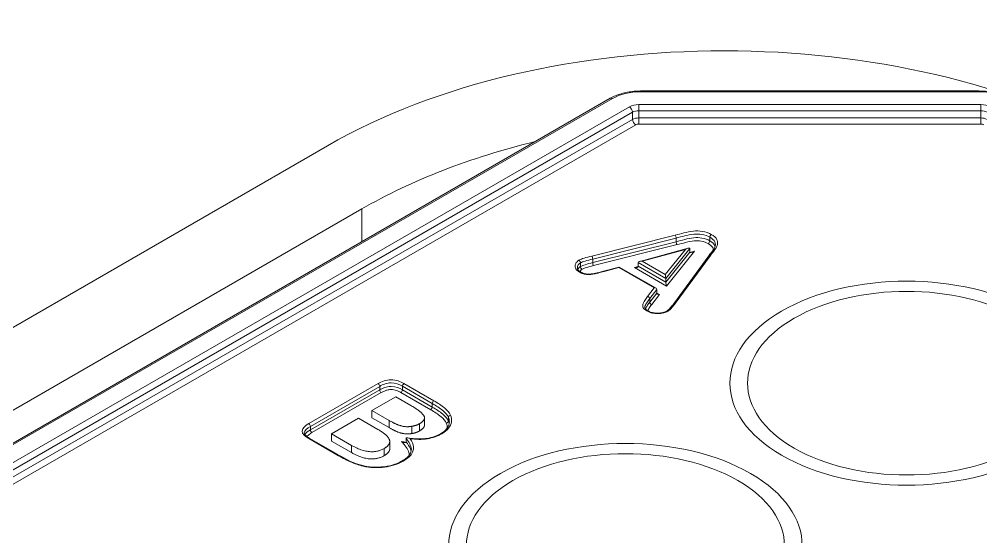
# Model space of a CAD drawing. Header units: inches. Extents: x 0.19 to 7.09, y 0.45 to 4.64.
# Drawn here: x 2.35 to 3.207, y 4.18 to 4.641 of the extents above; entities that cross this region are included whole.
import ezdxf

# ---------------------------------------------------------------- set-up
doc = ezdxf.new("R2010")
doc.units = ezdxf.units.IN
doc.header["$MEASUREMENT"] = 0

msp = doc.modelspace()

# ---------------------------------------------------------------- linework, layer by layer
at = {"color": 0, "linetype": 'Continuous', "lineweight": 0, "extrusion": (-1.66533e-16, 0.816497, 0.57735)}
for p, q in [((2.90373, 4.57697, -0.69193), (2.90373, 4.57625, -0.69193)), ((2.90373, 4.57697, -0.69193), (3.20518, 4.57697, -0.69193)), ((2.90373, 4.57625, -0.69193), (3.20518, 4.57625, -0.69193)), ((3.20518, 4.57697, -0.69193), (3.20518, 4.57625, -0.69193)), ((0.94548, 3.45546, -0.69193), (2.87671, 4.57045, -0.69193)), ((0.94745, 3.45526, -0.69193), (2.87868, 4.57025, -0.69193)), ((2.89375, 4.56288, -0.69193), (0.96022, 3.44656, -0.69193)), ((0.963, 3.44174, -0.69193), (2.89653, 4.55806, -0.69193)), ((2.89653, 4.55806, -0.69193), (2.89653, 4.55163, -0.69193)), ((3.20681, 4.56488, -0.69193), (2.9021, 4.56488, -0.69193)), ((2.9021, 4.56488, -0.69193), (2.9021, 4.55939, -0.69193)), ((2.9021, 4.55939, -0.69193), (3.20681, 4.55939, -0.69193)), ((2.9021, 4.55296, -0.69193), (2.9021, 4.55939, -0.69193)), ((3.20681, 4.56488, -0.69193), (3.20681, 4.55939, -0.69193)), ((3.20681, 4.55939, -0.69193), (3.20681, 4.55296, -0.69193)), ((2.89653, 4.55163, -0.69193), (0.963, 3.43531, -0.69193)), ((3.20681, 4.55296, -0.69193), (2.9021, 4.55296, -0.69193)), ((2.9021, 4.55296, -0.69193), (2.9021, 4.54748, -0.69193)), ((3.20681, 4.55296, -0.69193), (3.20681, 4.54748, -0.69193)), ((0.96579, 3.43049, -0.69193), (2.89932, 4.54681, -0.69193)), ((2.9021, 4.54748, -0.69193), (3.20681, 4.54748, -0.69193)), ((2.62471, 4.5282, -0.69193), (0.38975, 3.23785, -0.69193)), ((0.48735, 3.22021, -0.69193), (2.65526, 4.47185, -0.69193)), ((2.65526, 4.44259, -0.69193), (2.65526, 4.47185, -0.69193)), ((2.93461, 4.44853, -0.69193), (2.86023, 4.42983, -0.69193)), ((2.96532, 4.44663, -0.69193), (2.96532, 4.44342, -0.69193)), ((2.86101, 4.42718, -0.69193), (2.93539, 4.44588, -0.69193)), ((2.93539, 4.44267, -0.69193), (2.86101, 4.42396, -0.69193)), ((2.86178, 4.42131, -0.69193), (2.93617, 4.44002, -0.69193)), ((2.93539, 4.44588, -0.69193), (2.93539, 4.44267, -0.69193)), ((2.94613, 4.43689, -0.69193), (2.90293, 4.42514, -0.69193)), ((2.905, 4.42527, -0.69193), (2.94362, 4.43577, -0.69193)), ((2.94362, 4.43577, -0.69193), (2.92559, 4.41338, -0.69193)), ((2.92619, 4.40982, -0.69193), (2.9477, 4.43653, -0.69193)), ((2.9477, 4.43332, -0.69193), (2.92619, 4.40661, -0.69193)), ((2.92679, 4.40305, -0.69193), (2.95177, 4.43407, -0.69193)), ((2.96445, 4.43003, -0.69193), (2.93289, 4.38705, -0.69193)), ((2.93448, 4.3875, -0.69193), (2.96602, 4.43046, -0.69193)), ((2.9477, 4.43653, -0.69193), (2.9477, 4.43332, -0.69193)), ((2.95177, 4.43407, -0.69193), (2.94782, 4.433, -0.69193)), ((2.85019, 4.4237, -0.69193), (2.85019, 4.42049, -0.69193)), ((2.86101, 4.42718, -0.69193), (2.86101, 4.42396, -0.69193)), ((2.90163, 4.424, -0.69193), (2.92619, 4.40982, -0.69193)), ((2.90163, 4.424, -0.69193), (2.90163, 4.42078, -0.69193)), ((2.92559, 4.41338, -0.69193), (2.905, 4.42527, -0.69193)), ((2.88469, 4.42007, -0.69193), (2.87066, 4.41638, -0.69193)), ((2.87116, 4.41608, -0.69193), (2.88442, 4.41957, -0.69193)), ((2.88442, 4.41957, -0.69193), (2.91586, 4.40142, -0.69193)), ((2.91753, 4.40112, -0.69193), (2.88473, 4.42006, -0.69193)), ((2.90153, 4.42041, -0.69193), (2.89826, 4.41952, -0.69193)), ((2.89826, 4.41952, -0.69193), (2.92679, 4.40305, -0.69193)), ((2.92619, 4.40661, -0.69193), (2.90163, 4.42078, -0.69193)), ((2.92619, 4.40982, -0.69193), (2.92619, 4.40661, -0.69193)), ((2.91586, 4.40142, -0.69193), (2.91, 4.39393, -0.69193)), ((2.9118, 4.39187, -0.69193), (2.91822, 4.40006, -0.69193)), ((2.91822, 4.39684, -0.69193), (2.9118, 4.38865, -0.69193)), ((2.91361, 4.38659, -0.69193), (2.92057, 4.39548, -0.69193)), ((2.91822, 4.40006, -0.69193), (2.91822, 4.39684, -0.69193)), ((2.92057, 4.39548, -0.69193), (2.91822, 4.39684, -0.69193)), ((2.9118, 4.39187, -0.69193), (2.9118, 4.38865, -0.69193)), ((2.66984, 4.31613, -0.69193), (2.60809, 4.28048, -0.69193)), ((2.60949, 4.27807, -0.69193), (2.67123, 4.31372, -0.69193)), ((2.67123, 4.31051, -0.69193), (2.60949, 4.27486, -0.69193)), ((2.67123, 4.31372, -0.69193), (2.67123, 4.31051, -0.69193)), ((2.69145, 4.3138, -0.69193), (2.71808, 4.29842, -0.69193)), ((2.69145, 4.3138, -0.69193), (2.69145, 4.31058, -0.69193)), ((2.71808, 4.29521, -0.69193), (2.69145, 4.31058, -0.69193)), ((2.71947, 4.30083, -0.69193), (2.69284, 4.31621, -0.69193)), ((2.61088, 4.27245, -0.69193), (2.67262, 4.3081, -0.69193)), ((2.68555, 4.30444, -0.69193), (2.6643, 4.29217, -0.69193)), ((2.69903, 4.29666, -0.69193), (2.68555, 4.30444, -0.69193)), ((2.69006, 4.30817, -0.69193), (2.71669, 4.2928, -0.69193)), ((2.71808, 4.29842, -0.69193), (2.71808, 4.29521, -0.69193)), ((2.65238, 4.28529, -0.69193), (2.62834, 4.27141, -0.69193)), ((2.66968, 4.2753, -0.69193), (2.65238, 4.28529, -0.69193)), ((2.6643, 4.29217, -0.69193), (2.67953, 4.28338, -0.69193)), ((2.6643, 4.29217, -0.69193), (2.6643, 4.28574, -0.69193)), ((2.6643, 4.28574, -0.69193), (2.67953, 4.27695, -0.69193)), ((2.71116, 4.28562, -0.69193), (2.71116, 4.27919, -0.69193)), ((2.73246, 4.28608, -0.69193), (2.73246, 4.28286, -0.69193)), ((2.60949, 4.27807, -0.69193), (2.60949, 4.27486, -0.69193)), ((2.67953, 4.28338, -0.69193), (2.67953, 4.27695, -0.69193)), ((2.69994, 4.27811, -0.69193), (2.69994, 4.27168, -0.69193)), ((2.70667, 4.28035, -0.69193), (2.70667, 4.27392, -0.69193)), ((2.60796, 4.2672, -0.69193), (2.63304, 4.25273, -0.69193)), ((2.63402, 4.25283, -0.69193), (2.60895, 4.2673, -0.69193)), ((2.62834, 4.27141, -0.69193), (2.62834, 4.26498, -0.69193)), ((2.62834, 4.27141, -0.69193), (2.64622, 4.26109, -0.69193)), ((2.69475, 4.2673, -0.69193), (2.69475, 4.26408, -0.69193)), ((2.62834, 4.26498, -0.69193), (2.64622, 4.25466, -0.69193)), ((2.64622, 4.26109, -0.69193), (2.64622, 4.25466, -0.69193)), ((2.67525, 4.25839, -0.69193), (2.67525, 4.25197, -0.69193)), ((2.68023, 4.2645, -0.69193), (2.68023, 4.25807, -0.69193))]:
    msp.add_line(p, q, dxfattribs=at)
at = {"color": 0, "linetype": 'Continuous', "lineweight": 0}
for centre, major_axis, ratio, start_param, end_param in [((2.97826, 4.32408, -0.69193), (-0.5, 0), 0.57735, -2.356194, -0.785398), ((2.87868, 4.56704, -0.69193), (-0.00197, 0.00341), 0.57735, -0.785398, 0), ((2.9021, 4.55806, -0.69193), (-0.01181, 0), 0.57735, -1.570796, -0.785398), ((2.89375, 4.55967, -0.69193), (-0.00197, 0.00341), 0.57735, -2.356194, -0.785398), ((3.20681, 4.55806, -0.69193), (-0.01181, 0), 0.57735, -2.356194, -1.570796), ((2.9021, 4.54842, -0.69193), (-0.00787, 0), 0.57735, -1.570796, -0.785398), ((3.20681, 4.54842, -0.69193), (-0.00787, 0), 0.57735, -2.356194, -1.570796), ((2.93461, 4.44693, -0.69193), (-0.00048, 0.00191), 0.325783, -2.227057, -0.656263), ((2.86024, 4.42823, -0.69193), (-0.00047, 0.00191), 0.317005, -2.226628, -0.655789), ((2.94362, 4.43417, -0.69193), (-0.00401, -0.00262), 0.285868, -3.326421, -1.755624), ((2.8488, 4.4245, -0.69193), (-0.00098, 0.0017), 0.57735, -2.356194, -0.785398), ((2.86179, 4.42292, -0.69193), (0.00047, -0.00191), 0.32548, -2.226203, -0.655422), ((2.84925, 4.41396, -0.69193), (0.00098, 0.0017), 0.57735, 0.006025, 0.785398), ((2.85158, 4.41968, -0.69193), (0.00098, -0.0017), 0.57735, -2.356194, -0.785398), ((2.89826, 4.42112, -0.69193), (0.00337, -0.00044), 0.470591, -1.509827, 0.060969), ((3.14076, 4.31653, -0.69193), (0.15748, 0), 0.57735, -2.356194, 3.926991), ((2.92679, 4.40465, -0.69193), (-0.00047, 0.00253), 0.145374, -5.621646, -4.05085), ((3.14076, 4.31653, -0.69193), (0.14173, 0), 0.57735, -2.356194, 3.926991), ((2.90931, 4.37928, -0.69193), (0.00098, 0.0017), 0.57735, 0.006518, 0.785398), ((2.66984, 4.31453, -0.69193), (-0.00098, 0.0017), 0.57735, -2.356194, -0.785398), ((2.67262, 4.3097, -0.69193), (0.00098, -0.0017), 0.57735, -2.356194, -0.785398), ((2.60809, 4.27888, -0.69193), (-0.00098, 0.0017), 0.57735, -2.356194, -0.785398), ((2.60796, 4.2656, -0.69193), (0.00098, 0.0017), 0.57735, 0, 0.785398), ((2.61088, 4.27405, -0.69193), (0.00098, -0.0017), 0.57735, -2.356194, -0.785398), ((2.89021, 4.17188, -0.69193), (0.15748, 0), 0.57735, -2.356194, 3.926991), ((2.89021, 4.17188, -0.69193), (0.14173, 0), 0.57735, -2.356194, 3.926991), ((2.63304, 4.25112, -0.69193), (0.00098, 0.0017), 0.57735, -0.00987, 0.785398)]:
    msp.add_ellipse(centre, major_axis=major_axis, ratio=ratio, start_param=start_param, end_param=end_param, dxfattribs=at)
at = {"color": 0, "linetype": 'Continuous', "lineweight": 0, "extrusion": (-1.18556e-16, -5.55112e-17, -1)}
msp.add_ellipse((2.90373, 4.55579, -0.69193), major_axis=(0.03543, 0), ratio=0.57735, start_param=-2.356194, end_param=-1.570796, dxfattribs=at)
at = {"color": 0, "linetype": 'Continuous', "lineweight": 0, "extrusion": (6.46345e-17, 6.1515e-31, -1)}
msp.add_ellipse((3.20518, 4.55579, -0.69193), major_axis=(0.03543, 0), ratio=0.57735, start_param=-1.570796, end_param=-0.785398, dxfattribs=at)
at = {"color": 0, "linetype": 'Continuous', "lineweight": 0, "extrusion": (1.79449e-17, -2.77556e-16, -1)}
msp.add_ellipse((2.9021, 4.55485, -0.69193), major_axis=(0.00787, 0), ratio=0.57735, start_param=-2.356194, end_param=-1.570796, dxfattribs=at)
at = {"color": 0, "linetype": 'Continuous', "lineweight": 0, "extrusion": (2.45752e-18, 6.92263e-32, -1)}
msp.add_ellipse((3.20681, 4.55485, -0.69193), major_axis=(0.00787, 0), ratio=0.57735, start_param=-1.570796, end_param=-0.785398, dxfattribs=at)
at = {"color": 0, "linetype": 'Continuous', "lineweight": 0, "extrusion": (2.44089e-16, 7.6826e-17, -1)}
msp.add_ellipse((2.89932, 4.55003, -0.69193), major_axis=(-0.00197, 0.00341), ratio=0.57735, start_param=-2.356194, end_param=-0.785398, dxfattribs=at)
at = {"color": 0, "linetype": 'Continuous', "lineweight": 0, "extrusion": (4.16571e-17, -2.22045e-16, -1)}
msp.add_ellipse((2.9021, 4.5452, -0.69193), major_axis=(0.00394, 0), ratio=0.57735, start_param=-2.356194, end_param=-1.570796, dxfattribs=at)
at = {"color": 0, "linetype": 'Continuous', "lineweight": 0, "extrusion": (-2.45752e-17, -1.66533e-16, -1)}
msp.add_ellipse((3.20681, 4.5452, -0.69193), major_axis=(0.00394, 0), ratio=0.57735, start_param=-1.570796, end_param=-0.785398, dxfattribs=at)
at = {"color": 0, "linetype": 'Continuous', "lineweight": 0, "extrusion": (-1.22076e-16, -5.55112e-17, -1)}
msp.add_ellipse((2.9982, 4.27385, -0.69193), major_axis=(0.485, 0), ratio=0.57735, start_param=-2.356194, end_param=-1.96938, dxfattribs=at)
at = {"color": 0, "linetype": 'Continuous', "lineweight": 0, "extrusion": (-8.87111e-17, 1.79415e-16, -1)}
for centre, major_axis in [((2.96671, 4.44743, -0.69193), (0.00098, 0.0017)), ((2.69006, 4.30978, -0.69193), (-0.00098, -0.0017)), ((2.69284, 4.3146, -0.69193), (0.00098, 0.0017)), ((2.71669, 4.2944, -0.69193), (-0.00098, -0.0017)), ((2.71947, 4.29923, -0.69193), (0.00098, 0.0017))]:
    msp.add_ellipse(centre, major_axis=major_axis, ratio=0.57735, start_param=-2.356194, end_param=-0.785398, dxfattribs=at)
at = {"color": 0, "linetype": 'Continuous', "lineweight": 0, "extrusion": (-7.21111e-17, 4.16334e-17, -1)}
msp.add_ellipse((2.96393, 4.44261, -0.69193), major_axis=(-0.00098, -0.0017), ratio=0.57735, start_param=-2.356194, end_param=-0.785398, dxfattribs=at)
at = {"color": 0, "linetype": 'Continuous', "lineweight": 0, "extrusion": (-1.5192e-16, 2.32288e-16, -1)}
msp.add_ellipse((2.95177, 4.43568, -0.69193), major_axis=(-0.00401, -0.00262), ratio=0.285868, start_param=-1.385968, end_param=0.184828, dxfattribs=at)
at = {"color": 0, "linetype": 'Continuous', "lineweight": 0, "extrusion": (-6.80331e-17, 1.76754e-16, -1)}
msp.add_ellipse((2.905, 4.42366, -0.69193), major_axis=(0.00337, -0.00044), ratio=0.470591, start_param=-3.202562, end_param=-1.631765, dxfattribs=at)
at = {"color": 0, "linetype": 'Continuous', "lineweight": 0, "extrusion": (3.48307e-16, 1.48875e-16, -1)}
msp.add_ellipse((2.87116, 4.41447, -0.69193), major_axis=(-0.0005, 0.0019), ratio=0.340054, start_param=0.000295, end_param=0.660454, dxfattribs=at)
at = {"color": 0, "linetype": 'Continuous', "lineweight": 0, "extrusion": (-2.6134e-16, 3.50333e-17, -1)}
msp.add_ellipse((2.88442, 4.41796, -0.69193), major_axis=(-0.00028, -0.00211), ratio=0.15193, start_param=-3.86456, end_param=-3.079162, dxfattribs=at)
at = {"color": 0, "linetype": 'Continuous', "lineweight": 0, "extrusion": (1.40513e-15, 2.62363e-16, -1)}
msp.add_ellipse((2.92559, 4.41177, -0.69193), major_axis=(0.00047, -0.00253), ratio=0.145374, start_param=-2.232335, end_param=-0.661539, dxfattribs=at)
at = {"color": 0, "linetype": 'Continuous', "lineweight": 0, "extrusion": (-7.56235e-17, 9.84303e-17, -1)}
msp.add_ellipse((2.91586, 4.39981, -0.69193), major_axis=(0.00233, 0.00045), ratio=0.669004, start_param=-1.44184, end_param=0.128956, dxfattribs=at)
at = {"color": 0, "linetype": 'Continuous', "lineweight": 0, "extrusion": (4.39335e-17, 6.50602e-17, -1)}
msp.add_ellipse((2.92057, 4.39709, -0.69193), major_axis=(0.00233, 0.00045), ratio=0.669004, start_param=1.699753, end_param=3.270549, dxfattribs=at)
at = {"color": 0, "linetype": 'Continuous', "lineweight": 0, "extrusion": (1.92296e-16, 1.11022e-16, -1)}
msp.add_ellipse((2.92784, 4.37902, -0.69193), major_axis=(-0.00098, 0.0017), ratio=0.57735, start_param=0.006531, end_param=0.785398, dxfattribs=at)
at = {"color": 0, "linetype": 'Continuous', "lineweight": 0, "extrusion": (-6.91949e-17, 9.11503e-17, -1)}
msp.add_ellipse((2.73437, 4.28635, -0.69193), major_axis=(-0.00181, -0.00077), ratio=0.792664, start_param=0.327017, end_param=1.897815, dxfattribs=at)
at = {"color": 0, "linetype": 'Continuous', "lineweight": 0, "extrusion": (-9.50563e-17, 7.98232e-17, -1)}
msp.add_ellipse((2.73055, 4.28259, -0.69193), major_axis=(0.00181, 0.00078), ratio=0.792118, start_param=0.330423, end_param=1.901221, dxfattribs=at)
at = {"color": 0, "linetype": 'Continuous', "lineweight": 0, "extrusion": (1.68259e-16, 9.71445e-17, -1)}
msp.add_ellipse((2.72647, 4.26979, -0.69193), major_axis=(-0.00098, 0.0017), ratio=0.57735, start_param=0.006229, end_param=0.785398, dxfattribs=at)
at = {"color": 0, "linetype": 'Continuous', "lineweight": 0, "extrusion": (2.16333e-16, 1.249e-16, -1)}
msp.add_ellipse((2.69226, 4.24555, -0.69193), major_axis=(-0.00098, 0.0017), ratio=0.57735, start_param=-0.009885, end_param=0.784442, dxfattribs=at)
at = {"color": 0, "linetype": 'Continuous', "lineweight": 0}
for points, knots in [([(2.87671, 4.57045, -0.69193), (2.87817, 4.5713, -0.69193), (2.87974, 4.57207, -0.69193), (2.88302, 4.57344, -0.69193), (2.88475, 4.57405, -0.69193), (2.88832, 4.5751, -0.69193), (2.89017, 4.57554, -0.69193), (2.89395, 4.57625, -0.69193), (2.89588, 4.57652, -0.69193), (2.89978, 4.57688, -0.69193), (2.90176, 4.57697, -0.69193), (2.90373, 4.57697, -0.69193)], [3.1415927, 3.1415927, 3.1415927, 3.1415927, 3.2986723, 3.2986723, 3.4557519, 3.4557519, 3.6128316, 3.6128316, 3.7699112, 3.7699112, 3.9269908, 3.9269908, 3.9269908, 3.9269908]), ([(3.20518, 4.57697, -0.69193), (3.20716, 4.57697, -0.69193), (3.20913, 4.57688, -0.69193), (3.21304, 4.57652, -0.69193), (3.21497, 4.57625, -0.69193), (3.21875, 4.57554, -0.69193), (3.22059, 4.5751, -0.69193), (3.22416, 4.57405, -0.69193), (3.22589, 4.57344, -0.69193), (3.22918, 4.57207, -0.69193), (3.23074, 4.5713, -0.69193), (3.23221, 4.57045, -0.69193)], [3.9269908, 3.9269908, 3.9269908, 3.9269908, 4.0840704, 4.0840704, 4.2411501, 4.2411501, 4.3982297, 4.3982297, 4.5553093, 4.5553093, 4.712389, 4.712389, 4.712389, 4.712389]), ([(2.96671, 4.44904, -0.69193), (2.96451, 4.45031, -0.69193), (2.96183, 4.45138, -0.69193), (2.95619, 4.45227, -0.69193), (2.95341, 4.45236, -0.69193), (2.94779, 4.45174, -0.69193), (2.945, 4.45115, -0.69193), (2.93972, 4.44981, -0.69193), (2.93717, 4.44917, -0.69193), (2.93461, 4.44853, -0.69193)], [0, 0, 0, 0, 0.02372915, 0.02372915, 0.04435961, 0.04435961, 0.06698729, 0.06698729, 0.08818551, 0.08818551, 0.08818551, 0.08818551]), ([(2.93539, 4.44588, -0.69193), (2.93794, 4.44651, -0.69193), (2.94051, 4.44716, -0.69193), (2.9457, 4.44848, -0.69193), (2.94838, 4.44904, -0.69193), (2.95348, 4.44961, -0.69193), (2.95592, 4.44953, -0.69193), (2.96089, 4.44874, -0.69193), (2.96329, 4.44781, -0.69193), (2.96532, 4.44663, -0.69193)], [-0.08817083, -0.08817083, -0.08817083, -0.08817083, -0.06698729, -0.06698729, -0.04435961, -0.04435961, -0.02372915, -0.02372915, 0, 0, 0, 0]), ([(2.96532, 4.44663, -0.69193), (2.96741, 4.44543, -0.69193), (2.9691, 4.44402, -0.69193), (2.97023, 4.44165, -0.69193), (2.97043, 4.44082, -0.69193), (2.97043, 4.43997, -0.69193)], [-0.08858138, -0.08858138, -0.08858138, -0.08858138, -0.06439502, -0.06439502, -0.05192918, -0.05192918, -0.05192918, -0.05192918]), ([(2.96602, 4.43046, -0.69193), (2.96737, 4.43215, -0.69193), (2.96871, 4.43387, -0.69193), (2.97093, 4.43693, -0.69193), (2.97165, 4.43832, -0.69193), (2.97261, 4.44131, -0.69193), (2.97244, 4.4429, -0.69193), (2.97088, 4.44618, -0.69193), (2.96896, 4.44775, -0.69193), (2.96671, 4.44904, -0.69193)], [0.00007325, 0.00007325, 0.00007325, 0.00007325, 0.02467999, 0.02467999, 0.04387887, 0.04387887, 0.06439502, 0.06439502, 0.08858138, 0.08858138, 0.08858138, 0.08858138]), ([(2.96532, 4.44342, -0.69193), (2.96345, 4.4445, -0.69193), (2.96099, 4.44551, -0.69193), (2.95601, 4.4463, -0.69193), (2.95344, 4.44638, -0.69193), (2.94824, 4.4458, -0.69193), (2.94558, 4.44522, -0.69193), (2.94052, 4.44395, -0.69193), (2.93795, 4.4433, -0.69193), (2.93539, 4.44267, -0.69193)], [0, 0, 0, 0, 0.01858133, 0.01858133, 0.03465685, 0.03465685, 0.05505666, 0.05505666, 0.07632627, 0.07632627, 0.07632627, 0.07632627]), ([(2.93539, 4.44267, -0.69193), (2.93539, 4.44231, -0.69193), (2.93545, 4.44186, -0.69193), (2.93571, 4.44087, -0.69193), (2.93594, 4.44033, -0.69193), (2.93617, 4.44002, -0.69193)], [0, 0, 0, 0, 0.428572, 0.428572, 1, 1, 1, 1]), ([(2.93617, 4.44002, -0.69193), (2.93873, 4.44065, -0.69193), (2.9413, 4.4413, -0.69193), (2.94632, 4.44257, -0.69193), (2.94882, 4.44311, -0.69193), (2.95357, 4.44364, -0.69193), (2.95573, 4.44356, -0.69193), (2.96014, 4.44286, -0.69193), (2.96221, 4.442, -0.69193), (2.96393, 4.44101, -0.69193)], [-0.07631159, -0.07631159, -0.07631159, -0.07631159, -0.05505666, -0.05505666, -0.03465685, -0.03465685, -0.01858133, -0.01858133, 0, 0, 0, 0]), ([(2.96393, 4.44101, -0.69193), (2.9657, 4.43999, -0.69193), (2.96726, 4.43877, -0.69193), (2.96826, 4.43669, -0.69193), (2.96844, 4.43598, -0.69193), (2.96846, 4.43527, -0.69193)], [-0.07648338, -0.07648338, -0.07648338, -0.07648338, -0.05744514, -0.05744514, -0.04808599, -0.04808599, -0.04808599, -0.04808599]), ([(2.96453, 4.43013, -0.69193), (2.96586, 4.4318, -0.69193), (2.96723, 4.43355, -0.69193), (2.96956, 4.43679, -0.69193), (2.97043, 4.43852, -0.69193), (2.97043, 4.43997, -0.69193)], [0.00013063, 0.00013063, 0.00013063, 0.00013063, 0.00968768, 0.00968768, 0.01965604, 0.01965604, 0.01965604, 0.01965604]), ([(2.97015, 4.43847, -0.69193), (2.97006, 4.43874, -0.69193), (2.96995, 4.43901, -0.69193), (2.96983, 4.43928, -0.69193), (2.96903, 4.44095, -0.69193), (2.96724, 4.44231, -0.69193), (2.96532, 4.44342, -0.69193)], [0.05425157, 0.05425157, 0.05425157, 0.05425157, 0.05735992, 0.05735992, 0.05735992, 0.07648338, 0.07648338, 0.07648338, 0.07648338]), ([(2.86023, 4.42983, -0.69193), (2.85789, 4.42926, -0.69193), (2.85554, 4.42868, -0.69193), (2.85165, 4.4275, -0.69193), (2.8501, 4.42687, -0.69193), (2.8488, 4.42611, -0.69193)], [0.00003222, 0.00003222, 0.00003222, 0.00003222, 0.0194385, 0.0194385, 0.03353942, 0.03353942, 0.03353942, 0.03353942]), ([(2.96602, 4.43046, -0.69193), (2.96578, 4.43052, -0.69193), (2.96554, 4.43054, -0.69193), (2.96532, 4.43051, -0.69193), (2.9651, 4.43048, -0.69193), (2.9649, 4.43042, -0.69193), (2.96474, 4.43031, -0.69193), (2.96463, 4.43023, -0.69193), (2.96453, 4.43014, -0.69193), (2.96445, 4.43003, -0.69193)], [-0.007879188, -0.007879188, -0.007879188, -0.007879188, -0.005859518, -0.005859518, -0.005859518, -0.003906163, -0.003906163, -0.003906163, -0.002528812, -0.002528812, -0.002528812, -0.002528812]), ([(2.8488, 4.42611, -0.69193), (2.84746, 4.42534, -0.69193), (2.84573, 4.42365, -0.69193), (2.84537, 4.42171, -0.69193), (2.84544, 4.41977, -0.69193), (2.84616, 4.41779, -0.69193), (2.84822, 4.41616, -0.69193), (2.84925, 4.41556, -0.69193)], [0, 0, 0, 0, 0.01437282, 0.02515243, 0.02515243, 0.03994722, 0.05104331, 0.05104331, 0.05104331, 0.05104331]), ([(2.84737, 4.41948, -0.69193), (2.84737, 4.42014, -0.69193), (2.84771, 4.42173, -0.69193), (2.84907, 4.42306, -0.69193), (2.85019, 4.4237, -0.69193)], [-0.02430614, -0.02430614, -0.02430614, -0.02430614, -0.01437282, 0, 0, 0, 0]), ([(2.85019, 4.4237, -0.69193), (2.85134, 4.42437, -0.69193), (2.85272, 4.42493, -0.69193), (2.85633, 4.42603, -0.69193), (2.85868, 4.42661, -0.69193), (2.86101, 4.42718, -0.69193)], [-0.03353942, -0.03353942, -0.03353942, -0.03353942, -0.0194385, -0.0194385, 0, 0, 0, 0]), ([(2.86101, 4.42396, -0.69193), (2.85876, 4.42342, -0.69193), (2.85656, 4.42288, -0.69193), (2.85278, 4.42174, -0.69193), (2.85138, 4.42117, -0.69193), (2.85019, 4.42049, -0.69193)], [0, 0, 0, 0, 0.01856138, 0.01856138, 0.02967584, 0.02967584, 0.02967584, 0.02967584]), ([(2.85158, 4.41807, -0.69193), (2.85261, 4.41867, -0.69193), (2.85383, 4.41916, -0.69193), (2.85728, 4.42021, -0.69193), (2.85953, 4.42077, -0.69193), (2.86178, 4.42131, -0.69193)], [-0.02967584, -0.02967584, -0.02967584, -0.02967584, -0.01856138, -0.01856138, 0.00003223, 0.00003223, 0.00003223, 0.00003223]), ([(2.84737, 4.41948, -0.69193), (2.84737, 4.41906, -0.69193), (2.84744, 4.41866, -0.69193), (2.84776, 4.41787, -0.69193), (2.84802, 4.41745, -0.69193), (2.84887, 4.41657, -0.69193), (2.84949, 4.41609, -0.69193), (2.85023, 4.41566, -0.69193)], [0, 0, 0, 0, 0.003000794, 0.003000794, 0.006043373, 0.006043373, 0.00935977, 0.00935977, 0.00935977, 0.00935977]), ([(2.85019, 4.42049, -0.69193), (2.8494, 4.42003, -0.69193), (2.84839, 4.41919, -0.69193), (2.84786, 4.41828, -0.69193), (2.84773, 4.41799, -0.69193)], [0, 0, 0, 0, 0.0068385, 0.01007037, 0.01007037, 0.01007037, 0.01007037]), ([(2.84925, 4.41556, -0.69193), (2.85028, 4.41497, -0.69193), (2.85221, 4.41407, -0.69193), (2.85546, 4.41337, -0.69193), (2.85744, 4.41335, -0.69193), (2.85969, 4.41354, -0.69193), (2.86219, 4.41394, -0.69193), (2.86643, 4.41485, -0.69193), (2.8694, 4.41561, -0.69193), (2.87116, 4.41608, -0.69193)], [0, 0, 0, 0, 0.01111212, 0.01852021, 0.02592829, 0.02592829, 0.0357786, 0.0456289, 0.06039159, 0.06039159, 0.06039159, 0.06039159]), ([(2.84961, 4.41605, -0.69193), (2.84972, 4.4163, -0.69193), (2.85015, 4.41705, -0.69193), (2.85095, 4.41771, -0.69193), (2.85158, 4.41807, -0.69193)], [-0.01029305, -0.01029305, -0.01029305, -0.01029305, -0.0068385, 0, 0, 0, 0]), ([(2.85023, 4.41566, -0.69193), (2.85086, 4.4153, -0.69193), (2.85155, 4.41495, -0.69193), (2.85296, 4.4144, -0.69193), (2.85368, 4.41418, -0.69193), (2.85492, 4.41392, -0.69193), (2.85543, 4.41384, -0.69193), (2.85676, 4.41372, -0.69193), (2.85761, 4.41372, -0.69193), (2.85921, 4.41387, -0.69193), (2.85998, 4.41398, -0.69193), (2.86271, 4.41443, -0.69193), (2.86463, 4.41487, -0.69193), (2.86792, 4.41566, -0.69193), (2.86929, 4.41601, -0.69193), (2.87066, 4.41638, -0.69193)], [0, 0, 0, 0, 0.00280496, 0.00280496, 0.00525751, 0.00525751, 0.00682502, 0.00682502, 0.00931579, 0.00931579, 0.01167734, 0.01167734, 0.01786275, 0.01786275, 0.02237757, 0.02237757, 0.02237757, 0.02237757]), ([(2.91, 4.39393, -0.69193), (2.9091, 4.39271, -0.69193), (2.90824, 4.39147, -0.69193), (2.90708, 4.38974, -0.69193), (2.90635, 4.38857, -0.69193), (2.90579, 4.38736, -0.69193), (2.90543, 4.38566, -0.69193), (2.90561, 4.38466, -0.69193), (2.90674, 4.38264, -0.69193), (2.90793, 4.38168, -0.69193), (2.90931, 4.38089, -0.69193)], [-0.00004918, -0.00004918, -0.00004918, -0.00004918, 0.01746789, 0.01746789, 0.02449694, 0.033869, 0.033869, 0.04689677, 0.04689677, 0.06177858, 0.06177858, 0.06177858, 0.06177858]), ([(2.90752, 4.38423, -0.69193), (2.90752, 4.38446, -0.69193), (2.90755, 4.38468, -0.69193), (2.90772, 4.3855, -0.69193), (2.90823, 4.38662, -0.69193), (2.90892, 4.38774, -0.69193), (2.91007, 4.38944, -0.69193), (2.9109, 4.39065, -0.69193), (2.9118, 4.39187, -0.69193)], [-0.03743744, -0.03743744, -0.03743744, -0.03743744, -0.033869, -0.033869, -0.02449694, -0.01746789, -0.01746789, 0, 0, 0, 0]), ([(2.9118, 4.38865, -0.69193), (2.91091, 4.38744, -0.69193), (2.91007, 4.38626, -0.69193), (2.90889, 4.38451, -0.69193), (2.90845, 4.3838, -0.69193), (2.90807, 4.38307, -0.69193), (2.90798, 4.38287, -0.69193)], [0, 0, 0, 0, 0.01711583, 0.01711583, 0.02407535, 0.0265418, 0.0265418, 0.0265418, 0.0265418]), ([(2.9118, 4.39187, -0.69193), (2.9118, 4.39197, -0.69193), (2.91178, 4.39205, -0.69193), (2.9117, 4.39221, -0.69193), (2.91165, 4.39229, -0.69193), (2.91155, 4.39247, -0.69193), (2.9115, 4.39257, -0.69193), (2.91137, 4.39283, -0.69193), (2.91131, 4.39298, -0.69193), (2.9112, 4.39319, -0.69193), (2.91115, 4.39327, -0.69193), (2.91103, 4.39339, -0.69193), (2.91098, 4.39343, -0.69193), (2.91081, 4.39353, -0.69193), (2.91068, 4.39357, -0.69193), (2.91046, 4.39365, -0.69193), (2.91036, 4.39368, -0.69193), (2.91021, 4.39375, -0.69193), (2.91017, 4.39378, -0.69193), (2.91008, 4.39385, -0.69193), (2.91004, 4.39388, -0.69193), (2.91001, 4.39392, -0.69193), (2.91001, 4.39393, -0.69193), (2.91, 4.39393, -0.69193)], [0, 0, 0, 0, 0.000926646, 0.000926646, 0.001783248, 0.001783248, 0.002557215, 0.002557215, 0.003697115, 0.003697115, 0.004617777, 0.004617777, 0.005241839, 0.005241839, 0.006408736, 0.006408736, 0.007319948, 0.007319948, 0.007857986, 0.007857986, 0.008480433, 0.008480433, 0.008537665, 0.008537665, 0.008537665, 0.008537665]), ([(2.91361, 4.38659, -0.69193), (2.91336, 4.38665, -0.69193), (2.91312, 4.38675, -0.69193), (2.91263, 4.38707, -0.69193), (2.91238, 4.3873, -0.69193), (2.91211, 4.38766, -0.69193), (2.91204, 4.38779, -0.69193), (2.91192, 4.38803, -0.69193), (2.91188, 4.38816, -0.69193), (2.91182, 4.38841, -0.69193), (2.9118, 4.38853, -0.69193), (2.9118, 4.38865, -0.69193)], [-0.007878968, -0.007878968, -0.007878968, -0.007878968, -0.005859599, -0.005859599, -0.003377171, -0.003377171, -0.002250517, -0.002250517, -0.001125761, -0.001125761, 0, 0, 0, 0]), ([(2.92686, 4.38072, -0.69193), (2.92771, 4.38122, -0.69193), (2.9284, 4.3818, -0.69193), (2.93002, 4.38335, -0.69193), (2.93087, 4.38436, -0.69193), (2.93209, 4.38593, -0.69193), (2.93249, 4.38648, -0.69193), (2.93289, 4.38704, -0.69193)], [0, 0, 0, 0, 0.00391095, 0.00391095, 0.00994135, 0.00994135, 0.01311789, 0.01311789, 0.01311789, 0.01311789]), ([(2.92784, 4.38062, -0.69193), (2.92876, 4.38116, -0.69193), (2.9301, 4.38225, -0.69193), (2.93231, 4.38455, -0.69193), (2.93362, 4.38628, -0.69193), (2.93448, 4.3875, -0.69193)], [0, 0, 0, 0, 0.00994696, 0.01740718, 0.03478291, 0.03478291, 0.03478291, 0.03478291]), ([(2.93289, 4.38704, -0.69193), (2.93297, 4.38715, -0.69193), (2.93308, 4.38726, -0.69193), (2.9332, 4.38734, -0.69193), (2.93325, 4.38737, -0.69193), (2.9333, 4.3874, -0.69193), (2.93335, 4.38742, -0.69193), (2.93348, 4.38749, -0.69193), (2.93363, 4.38753, -0.69193), (2.93379, 4.38755, -0.69193), (2.93401, 4.38757, -0.69193), (2.93425, 4.38756, -0.69193), (2.93448, 4.3875, -0.69193)], [0.492647, 0.492647, 0.492647, 0.492647, 0.785404, 0.785404, 0.785404, 0.897387, 0.897387, 0.897387, 1.178107, 1.178107, 1.178107, 1.570809, 1.570809, 1.570809, 1.570809]), ([(2.90752, 4.38423, -0.69193), (2.90752, 4.38392, -0.69193), (2.90759, 4.38361, -0.69193), (2.90789, 4.38298, -0.69193), (2.90808, 4.3827, -0.69193), (2.9088, 4.38197, -0.69193), (2.90936, 4.38155, -0.69193), (2.91009, 4.3811, -0.69193), (2.91019, 4.38105, -0.69193), (2.91029, 4.38099, -0.69193)], [0, 0, 0, 0, 0.002703649, 0.002703649, 0.005063208, 0.005063208, 0.007975739, 0.007975739, 0.008428902, 0.008428902, 0.008428902, 0.008428902]), ([(2.90931, 4.38089, -0.69193), (2.91073, 4.38007, -0.69193), (2.91376, 4.37892, -0.69193), (2.91733, 4.37862, -0.69193), (2.92073, 4.37863, -0.69193), (2.92405, 4.37895, -0.69193), (2.92685, 4.38005, -0.69193), (2.92784, 4.38062, -0.69193)], [0, 0, 0, 0, 0.01531646, 0.02680381, 0.02680381, 0.04108344, 0.05179316, 0.05179316, 0.05179316, 0.05179316]), ([(2.91, 4.38116, -0.69193), (2.91005, 4.38127, -0.69193), (2.91037, 4.38189, -0.69193), (2.91075, 4.38249, -0.69193), (2.91189, 4.38419, -0.69193), (2.91272, 4.3854, -0.69193), (2.91361, 4.38659, -0.69193)], [-0.02560755, -0.02560755, -0.02560755, -0.02560755, -0.02407535, -0.01711583, -0.01711583, -0.00004899, -0.00004899, -0.00004899, -0.00004899]), ([(2.91029, 4.38099, -0.69193), (2.91119, 4.38047, -0.69193), (2.91227, 4.38001, -0.69193), (2.91457, 4.37935, -0.69193), (2.91581, 4.37914, -0.69193), (2.9182, 4.37896, -0.69193), (2.91938, 4.37897, -0.69193), (2.92125, 4.3791, -0.69193), (2.92196, 4.37918, -0.69193), (2.92326, 4.3794, -0.69193), (2.92385, 4.37954, -0.69193), (2.92533, 4.37997, -0.69193), (2.92617, 4.38033, -0.69193), (2.92686, 4.38072, -0.69193)], [0, 0, 0, 0, 0.00403556, 0.00403556, 0.00780872, 0.00780872, 0.01128587, 0.01128587, 0.0134558, 0.0134558, 0.01537266, 0.01537266, 0.01852423, 0.01852423, 0.01852423, 0.01852423]), ([(2.69284, 4.31621, -0.69193), (2.68974, 4.318, -0.69193), (2.68581, 4.31961, -0.69193), (2.67694, 4.31961, -0.69193), (2.67298, 4.31794, -0.69193), (2.66984, 4.31613, -0.69193)], [0, 0, 0, 0, 0.03340525, 0.03340525, 0.06721811, 0.06721811, 0.06721811, 0.06721811]), ([(2.67123, 4.31372, -0.69193), (2.6742, 4.31544, -0.69193), (2.6778, 4.31686, -0.69193), (2.68141, 4.31686, -0.69193), (2.68497, 4.31686, -0.69193), (2.68852, 4.31549, -0.69193), (2.69145, 4.3138, -0.69193)], [-0.06721811, -0.06721811, -0.06721811, -0.06721811, -0.03343108, -0.03343108, -0.03343108, 0, 0, 0, 0]), ([(2.69145, 4.31058, -0.69193), (2.68893, 4.31204, -0.69193), (2.68588, 4.31365, -0.69193), (2.68141, 4.31365, -0.69193), (2.67685, 4.31365, -0.69193), (2.67379, 4.31198, -0.69193), (2.67123, 4.31051, -0.69193)], [0, 0, 0, 0, 0.02558204, 0.02558204, 0.02558204, 0.05158229, 0.05158229, 0.05158229, 0.05158229]), ([(2.67262, 4.3081, -0.69193), (2.67383, 4.30879, -0.69193), (2.67592, 4.30984, -0.69193), (2.67901, 4.31074, -0.69193), (2.68073, 4.3109, -0.69193), (2.68311, 4.3109, -0.69193), (2.68632, 4.31014, -0.69193), (2.68887, 4.30886, -0.69193), (2.69006, 4.30817, -0.69193)], [-0.05158229, -0.05158229, -0.05158229, -0.05158229, -0.03856514, -0.03075485, -0.02554799, -0.02554799, -0.01277399, 0, 0, 0, 0]), ([(2.71669, 4.2928, -0.69193), (2.72, 4.29088, -0.69193), (2.72317, 4.28887, -0.69193), (2.72802, 4.28497, -0.69193), (2.72968, 4.28302, -0.69193), (2.73055, 4.28098, -0.69193)], [-0.06337897, -0.06337897, -0.06337897, -0.06337897, -0.02768907, -0.02768907, 0.00001385, 0.00001385, 0.00001385, 0.00001385]), ([(2.71808, 4.29842, -0.69193), (2.72149, 4.29645, -0.69193), (2.72475, 4.29438, -0.69193), (2.72978, 4.29032, -0.69193), (2.73154, 4.28824, -0.69193), (2.73246, 4.28608, -0.69193)], [-0.06877505, -0.06877505, -0.06877505, -0.06877505, -0.03144293, -0.03144293, 0, 0, 0, 0]), ([(2.73246, 4.28286, -0.69193), (2.73159, 4.2849, -0.69193), (2.72973, 4.28714, -0.69193), (2.72469, 4.29117, -0.69193), (2.72144, 4.29327, -0.69193), (2.71808, 4.29521, -0.69193)], [0, 0, 0, 0, 0.02768907, 0.02768907, 0.06337897, 0.06337897, 0.06337897, 0.06337897]), ([(2.73437, 4.28796, -0.69193), (2.73338, 4.29027, -0.69193), (2.73151, 4.29249, -0.69193), (2.72625, 4.29673, -0.69193), (2.72293, 4.29883, -0.69193), (2.71947, 4.30083, -0.69193)], [0, 0, 0, 0, 0.03144293, 0.03144293, 0.06877505, 0.06877505, 0.06877505, 0.06877505]), ([(2.72647, 4.27139, -0.69193), (2.72894, 4.27282, -0.69193), (2.73104, 4.2745, -0.69193), (2.73398, 4.27813, -0.69193), (2.73487, 4.28009, -0.69193), (2.73546, 4.28404, -0.69193), (2.7352, 4.28605, -0.69193), (2.73437, 4.28796, -0.69193)], [0, 0, 0, 0, 0.02667473, 0.02667473, 0.05279235, 0.05279235, 0.07871118, 0.07871118, 0.07871118, 0.07871118]), ([(2.60809, 4.28048, -0.69193), (2.60499, 4.27869, -0.69193), (2.6022, 4.27643, -0.69193), (2.60202, 4.27132, -0.69193), (2.60484, 4.26901, -0.69193), (2.60796, 4.2672, -0.69193)], [0, 0, 0, 0, 0.033461, 0.033461, 0.06714819, 0.06714819, 0.06714819, 0.06714819]), ([(2.60407, 4.27217, -0.69193), (2.60407, 4.2722, -0.69193), (2.60408, 4.27223, -0.69193), (2.60408, 4.27226, -0.69193), (2.60415, 4.27433, -0.69193), (2.60655, 4.27637, -0.69193), (2.60949, 4.27807, -0.69193)], [-0.03396546, -0.03396546, -0.03396546, -0.03396546, -0.03351677, -0.03351677, -0.03351677, 0, 0, 0, 0]), ([(2.72549, 4.27149, -0.69193), (2.72771, 4.27278, -0.69193), (2.72959, 4.27428, -0.69193), (2.73205, 4.27723, -0.69193), (2.73279, 4.27871, -0.69193), (2.73325, 4.28079, -0.69193), (2.73332, 4.2814, -0.69193), (2.73332, 4.28202, -0.69193)], [0, 0, 0, 0, 0.00964789, 0.00964789, 0.01851361, 0.01851361, 0.02220647, 0.02220647, 0.02220647, 0.02220647]), ([(2.60407, 4.27217, -0.69193), (2.60407, 4.27192, -0.69193), (2.60413, 4.27166, -0.69193), (2.60451, 4.27085, -0.69193), (2.60501, 4.27022, -0.69193), (2.60626, 4.26907, -0.69193), (2.60697, 4.26854, -0.69193), (2.60813, 4.26779, -0.69193), (2.60853, 4.26754, -0.69193), (2.60894, 4.26731, -0.69193)], [0, 0, 0, 0, 0.00241784, 0.00241784, 0.00649058, 0.00649058, 0.01011206, 0.01011206, 0.01190729, 0.01190729, 0.01190729, 0.01190729]), ([(2.60655, 4.26888, -0.69193), (2.60684, 4.26933, -0.69193), (2.60801, 4.27064, -0.69193), (2.60968, 4.27176, -0.69193), (2.61088, 4.27245, -0.69193)], [-0.01922113, -0.01922113, -0.01922113, -0.01922113, -0.01290112, 0, 0, 0, 0]), ([(2.69225, 4.24716, -0.69193), (2.69507, 4.24878, -0.69193), (2.69998, 4.25256, -0.69193), (2.70234, 4.25985, -0.69193), (2.70013, 4.26466, -0.69193), (2.69841, 4.26706, -0.69193)], [0, 0, 0, 0, 0.03030463, 0.06060925, 0.09464501, 0.09464501, 0.09464501, 0.09464501]), ([(2.6984, 4.26707, -0.69193), (2.6984, 4.26708, -0.69193), (2.69839, 4.26708, -0.69193), (2.6976, 4.26747, -0.69193), (2.69674, 4.26776, -0.69193), (2.69566, 4.26788, -0.69193), (2.69534, 4.26786, -0.69193), (2.69501, 4.26773, -0.69193), (2.69491, 4.26767, -0.69193), (2.69482, 4.26755, -0.69193), (2.69479, 4.26751, -0.69193), (2.69476, 4.26741, -0.69193), (2.69475, 4.26736, -0.69193), (2.69475, 4.2673, -0.69193)], [-0.00008019, -0.00008019, -0.00008019, -0.00008019, 0, 0, 0.00784522, 0.00784522, 0.01219078, 0.01219078, 0.01410746, 0.01410746, 0.01493333, 0.01493333, 0.01570901, 0.01570901, 0.01570901, 0.01570901]), ([(2.69632, 4.2678, -0.69193), (2.69836, 4.26743, -0.69193), (2.70045, 4.26715, -0.69193), (2.70452, 4.26683, -0.69193), (2.70649, 4.26678, -0.69193), (2.71002, 4.2669, -0.69193), (2.71158, 4.26704, -0.69193), (2.7156, 4.26764, -0.69193), (2.718, 4.26826, -0.69193), (2.72211, 4.26974, -0.69193), (2.7239, 4.27058, -0.69193), (2.72549, 4.27149, -0.69193)], [0, 0, 0, 0, 0.00641558, 0.00641558, 0.01229909, 0.01229909, 0.01700236, 0.01700236, 0.0247669, 0.0247669, 0.03167237, 0.03167237, 0.03167237, 0.03167237]), ([(2.69841, 4.26707, -0.69193), (2.70345, 4.26635, -0.69193), (2.71393, 4.26605, -0.69193), (2.72294, 4.26936, -0.69193), (2.72647, 4.27139, -0.69193)], [0.01145358, 0.01145358, 0.01145358, 0.01145358, 0.05061781, 0.08858117, 0.08858117, 0.08858117, 0.08858117]), ([(2.69069, 4.26455, -0.69193), (2.6907, 4.26454, -0.69193), (2.69071, 4.26454, -0.69193), (2.69168, 4.26404, -0.69193), (2.69263, 4.26371, -0.69193), (2.69364, 4.26354, -0.69193), (2.69407, 4.26349, -0.69193), (2.6945, 4.26364, -0.69193), (2.6946, 4.2637, -0.69193), (2.6947, 4.26383, -0.69193), (2.69472, 4.26387, -0.69193), (2.69475, 4.26397, -0.69193), (2.69476, 4.26402, -0.69193), (2.69476, 4.26407, -0.69193)], [-0.01729125, -0.01729125, -0.01729125, -0.01729125, -0.01718473, -0.01718473, -0.00658224, -0.00658224, -0.00249032, -0.00249032, -0.00112563, -0.00112563, -0.00054484, -0.00054484, -0.00002623, -0.00002623, -0.00002623, -0.00002623]), ([(2.69069, 4.26455, -0.69193), (2.69146, 4.26368, -0.69193), (2.69223, 4.26282, -0.69193), (2.69569, 4.25899, -0.69193), (2.6976, 4.25553, -0.69193), (2.69742, 4.25218, -0.69193)], [-0.10634864, -0.10634864, -0.10634864, -0.10634864, -0.09352306, -0.09352306, -0.0488009, -0.0488009, -0.0488009, -0.0488009]), ([(2.69927, 4.25597, -0.69193), (2.69913, 4.25662, -0.69193), (2.69897, 4.25728, -0.69193), (2.69873, 4.25792, -0.69193), (2.6979, 4.26012, -0.69193), (2.6964, 4.26224, -0.69193), (2.69475, 4.26408, -0.69193)], [0.0578876, 0.0578876, 0.0578876, 0.0578876, 0.06594063, 0.06594063, 0.06594063, 0.09350106, 0.09350106, 0.09350106, 0.09350106]), ([(2.63304, 4.25273, -0.69193), (2.63691, 4.25049, -0.69193), (2.64094, 4.24834, -0.69193), (2.64876, 4.24489, -0.69193), (2.65253, 4.24353, -0.69193), (2.65657, 4.24256, -0.69193)], [0, 0, 0, 0, 0.0416903, 0.0416903, 0.07500241, 0.07500241, 0.07500241, 0.07500241]), ([(2.69128, 4.24725, -0.69193), (2.69263, 4.24804, -0.69193), (2.69388, 4.24887, -0.69193), (2.69593, 4.25054, -0.69193), (2.69677, 4.25136, -0.69193), (2.69848, 4.25351, -0.69193), (2.69909, 4.25488, -0.69193), (2.6994, 4.25667, -0.69193), (2.69944, 4.25711, -0.69193), (2.69944, 4.25756, -0.69193)], [0, 0, 0, 0, 0.00583943, 0.00583943, 0.01106722, 0.01106722, 0.01934304, 0.01934304, 0.02202653, 0.02202653, 0.02202653, 0.02202653]), ([(2.65657, 4.24256, -0.69193), (2.66249, 4.24125, -0.69193), (2.66913, 4.24095, -0.69193), (2.68177, 4.24255, -0.69193), (2.68767, 4.24451, -0.69193), (2.69226, 4.24715, -0.69193)], [-0.00006723, -0.00006723, -0.00006723, -0.00006723, 0.04825038, 0.04825038, 0.09766749, 0.09766749, 0.09766749, 0.09766749]), ([(2.65657, 4.24256, -0.69193), (2.65667, 4.24271, -0.69193), (2.65677, 4.2428, -0.69193), (2.65686, 4.24284, -0.69193), (2.65691, 4.24287, -0.69193), (2.65697, 4.24288, -0.69193), (2.65702, 4.24287, -0.69193)], [-0.000036458, -0.000036458, -0.000036458, -0.000036458, 0.001983134, 0.001983134, 0.001983134, 0.003243436, 0.003243436, 0.003243436, 0.003243436]), ([(2.65702, 4.24287, -0.69193), (2.66047, 4.2421, -0.69193), (2.66422, 4.24168, -0.69193), (2.67125, 4.24163, -0.69193), (2.6746, 4.24191, -0.69193), (2.68095, 4.24306, -0.69193), (2.68402, 4.24395, -0.69193), (2.68837, 4.24571, -0.69193), (2.68988, 4.24644, -0.69193), (2.69126, 4.24724, -0.69193)], [0, 0, 0, 0, 0.01113807, 0.01113807, 0.02106299, 0.02106299, 0.03116375, 0.03116375, 0.03715635, 0.03715635, 0.03715635, 0.03715635])]:
    msp.add_open_spline(points, degree=3, knots=knots, dxfattribs=at)
for points, degree in [([(2.70667, 4.28035, -0.69193), (2.71289, 4.28394, -0.69193), (2.7081, 4.29143, -0.69193), (2.69903, 4.29666, -0.69193)], 2), ([(2.73246, 4.28608, -0.69193), (2.73303, 4.28476, -0.69193), (2.73331, 4.28339, -0.69193), (2.73332, 4.28202, -0.69193)], 3), ([(2.67525, 4.25839, -0.69193), (2.68147, 4.26199, -0.69193), (2.67836, 4.27029, -0.69193), (2.66968, 4.2753, -0.69193)], 2), ([(2.67953, 4.28338, -0.69193), (2.68575, 4.27979, -0.69193), (2.69488, 4.27721, -0.69193), (2.69994, 4.27811, -0.69193)], 2), ([(2.67953, 4.27695, -0.69193), (2.68575, 4.27336, -0.69193), (2.69488, 4.27078, -0.69193), (2.69994, 4.27168, -0.69193)], 2), ([(2.69994, 4.27811, -0.69193), (2.70376, 4.27867, -0.69193), (2.70667, 4.28035, -0.69193)], 2), ([(2.70667, 4.27392, -0.69193), (2.71116, 4.27652, -0.69193), (2.71116, 4.27919, -0.69193)], 2), ([(2.73055, 4.28098, -0.69193), (2.7312, 4.27948, -0.69193), (2.73145, 4.27791, -0.69193), (2.73131, 4.27636, -0.69193)], 3), ([(2.73317, 4.28047, -0.69193), (2.73304, 4.28128, -0.69193), (2.7328, 4.28208, -0.69193), (2.73246, 4.28286, -0.69193)], 3), ([(2.60949, 4.27486, -0.69193), (2.60755, 4.27374, -0.69193), (2.60547, 4.27246, -0.69193), (2.60463, 4.27076, -0.69193)], 3), ([(2.69475, 4.2673, -0.69193), (2.69749, 4.26424, -0.69193), (2.69911, 4.26082, -0.69193), (2.69943, 4.25756, -0.69193)], 3), ([(2.69994, 4.27168, -0.69193), (2.70376, 4.27224, -0.69193), (2.70667, 4.27392, -0.69193)], 2), ([(2.64622, 4.26109, -0.69193), (2.66307, 4.25136, -0.69193), (2.67525, 4.25839, -0.69193)], 2), ([(2.6946, 4.26372, -0.69193), (2.6933, 4.264, -0.69193), (2.69199, 4.26427, -0.69193), (2.69069, 4.26455, -0.69193)], 3), ([(2.69782, 4.26308, -0.69193), (2.69782, 4.26308, -0.69193), (2.69782, 4.26308, -0.69193), (2.69782, 4.26308, -0.69193)], 3), ([(2.63403, 4.25282, -0.69193), (2.64081, 4.2489, -0.69193), (2.64816, 4.24499, -0.69193), (2.65702, 4.24287, -0.69193)], 3), ([(2.64622, 4.25466, -0.69193), (2.66307, 4.24493, -0.69193), (2.67525, 4.25197, -0.69193)], 2), ([(2.67525, 4.25197, -0.69193), (2.68023, 4.25484, -0.69193), (2.68023, 4.25807, -0.69193)], 2)]:
    msp.add_open_spline(points, degree=degree, dxfattribs=at)

doc.saveas('drawing.dxf')
